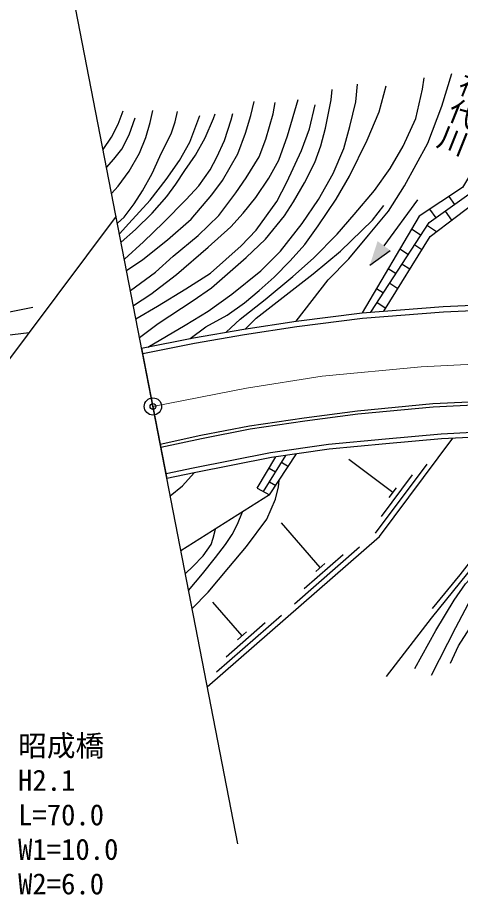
# Model space of a CAD drawing. Units: millimetres at full size, sheet at 1:1000; details may follow other scales. Extents: x 40000 to 680000, y 20000 to 380000.
# Drawn here: x 464391 to 502903, y 241354 to 318319 of the extents above; entities that cross this region are included whole.
import ezdxf
from ezdxf.enums import TextEntityAlignment as Align

# ---------------------------------------------------------------- set-up
doc = ezdxf.new("R2010")
doc.units = ezdxf.units.MM
doc.header["$LTSCALE"] = 1000
doc.header["$PDMODE"] = 32
doc.header["$PDSIZE"] = 500
doc.linetypes.add('CHAIN', pattern=[18.5, 12, -1.5, 3.5, -1.5])
for name, color, linetype, lineweight in [('M-BGD', 7, 'Continuous', 25), ('M-BMK', 2, 'CHAIN', 13), ('M-BMK-OTRS', 5, 'Continuous', 25), ('M-BMK-SRVR', 3, 'Continuous', 25), ('M-STR-HTXT', 7, 'Continuous', 13), ('M-STR-STR1', 1, 'Continuous', 25)]:
    doc.layers.add(name, color=color, linetype=linetype, lineweight=lineweight)
doc.layers.add('M-BMK-HTXT', color=7, linetype='Continuous')
doc.layers.add('M-OTRS', color=6, linetype='Continuous')
doc.styles.add('@ＭＳ ゴシック', font='')
doc.styles.add('ＭＳ ゴシック', font='')
doc.styles.get('@ＭＳ ゴシック').set_extended_font_data('@MS Gothic')
doc.styles.get('ＭＳ ゴシック').set_extended_font_data('MS Gothic')

msp = doc.modelspace()

# ---------------------------------------------------------------- hatches: boundary and pattern name
at = {"layer": 'M-BGD'}
msp.add_hatch(color=256, dxfattribs=at).paths.add_polyline_path([(495706, 298901), (495032, 296819), (496813, 298090)])

# ---------------------------------------------------------------- linework, layer by layer
for p, q in [((499178, 302480), (496260, 298496)), ((501902, 302781), (502400, 302088)), ((500233, 301677), (500776, 300921)), ((501588, 301505), (502145, 300730)), ((500042, 300263), (500838, 299743)), ((498663, 299969), (499495, 299426)), ((495032, 296819), (496813, 298090)), ((495032, 296819), (496813, 298090)), ((497645, 298245), (498402, 297751)), ((498949, 298588), (499569, 298183)), ((496628, 296521), (497308, 296076)), ((497855, 296914), (498516, 296482)), ((495610, 294797), (496215, 294402)), ((496762, 295239), (497463, 294781)), ((495668, 293564), (496410, 293080)), ((485776, 277140), (487710, 280271)), ((486310, 276853), (488660, 280411)), ((485241, 277428), (486865, 280146)), ((487353, 279692), (487944, 279327)), ((497042, 277051), (493210, 279922)), ((495514, 273511), (500011, 279513)), ((486286, 279176), (486827, 278842)), ((486301, 277991), (486841, 277657)), ((496053, 274981), (498751, 278582)), ((485241, 277428), (486310, 276853)), ((496727, 276631), (497357, 277471)), ((486310, 276853), (478598, 271972)), ((490723, 270536), (487348, 274407)), ((488488, 267393), (494141, 272322)), ((489323, 268718), (492715, 271675)), ((490328, 270191), (491119, 270881)), ((483919, 264603), (481375, 267521)), ((481683, 261461), (487337, 266389)), ((482518, 262786), (485910, 265743)), ((483523, 264258), (484314, 264948))]:
    msp.add_line(p, q, dxfattribs=at)
for points in [[(488621, 291954), (491404, 295532), (493211, 297370), (494914, 299414), (496664, 301502), (498052, 303703), (500078, 307407), (501297, 310626), (502170, 313477)], [(496248, 292818), (500269, 299314), (504874, 302788), (507213, 308205), (507139, 313489)], [(475702, 289695), (478966, 291588), (480975, 292824), (483035, 294282), (485552, 296324), (487258, 298043), (489135, 300426), (490573, 302523), (491834, 304766), (492761, 306939), (493297, 308871), (493813, 311013), (493948, 312535)], [(482528, 290995), (483754, 292126), (485916, 293825), (488334, 295839), (490118, 297420), (492176, 299521), (493656, 301213), (495435, 303308), (496786, 305201), (497923, 307169), (499025, 309573), (499619, 312118), (499760, 313099)], [(474993, 290541), (476623, 291729), (479673, 293752), (481242, 294834), (484276, 297482), (485958, 299074), (487599, 301098), (488391, 302306), (489350, 303956), (490237, 305733), (490756, 307191), (491166, 308715), (491663, 311173), (491760, 312077)], [(479384, 290445), (480773, 291447), (482616, 292478), (484118, 293545), (485395, 294610), (486709, 295777), (488103, 297186), (489368, 298604), (490523, 300245), (492113, 302545), (493274, 304547), (494803, 307678), (495838, 310151), (496463, 312413)], [(473864, 296358), (475267, 297301), (477412, 299010), (479476, 300821), (481293, 302918), (482205, 304174), (483536, 306478), (484215, 308289), (484677, 309831), (484956, 311047)], [(474205, 294602), (476375, 296192), (477930, 297605), (480094, 299386), (481879, 301133), (483378, 303087), (484267, 304395), (485390, 306221), (485968, 307754), (486608, 309965), (486788, 310953)], [(474456, 293306), (475972, 294299), (478198, 296016), (480961, 298378), (482925, 300139), (484004, 301331), (485107, 302699), (486247, 304379), (487107, 305930), (487859, 308047), (488785, 311203)], [(471826, 306853), (472557, 307950), (473131, 309078), (473567, 310220)], [(472564, 303056), (473121, 303669), (474089, 304969), (474999, 306552), (475536, 307896), (475916, 309202), (476163, 310258)], [(474678, 292162), (476563, 293261), (479030, 294744), (481178, 296132), (483828, 298490), (485132, 299854), (486930, 302355), (487799, 304029), (489072, 306785), (489784, 308656), (490285, 310747)], [(472130, 305291), (472764, 306017), (473467, 306907), (474094, 308139), (474606, 309612)], [(473067, 300463), (473662, 300997), (474519, 302135), (475244, 303279), (476083, 304776), (476747, 306245), (477770, 308322), (478101, 309265), (478305, 310161)], [(473248, 299532), (474073, 300426), (475906, 302453), (477315, 304258), (478456, 305913), (479372, 307512), (480241, 309818)], [(473387, 298815), (474636, 299922), (476081, 301337), (477374, 302767), (478146, 303850), (478948, 305027), (479858, 306373), (480715, 307891), (481441, 309549), (481559, 309954)], [(473672, 297345), (475336, 298829), (477068, 300508), (479045, 302515), (480142, 303719), (481144, 305094), (481723, 306198), (482375, 307646), (482952, 309449), (483108, 309987)], [(507213, 308205), (506133, 308672), (503080, 303561), (499311, 301067), (494352, 292665)], [(495121, 292727), (500203, 300509), (504049, 303273), (506673, 308439)], [(409021, 304327), (411473, 303534), (413716, 303085), (416604, 302580), (419499, 302081), (423560, 301334), (427184, 300357), (430046, 299445), (434050, 298157), (437420, 297364), (440788, 296382), (445068, 294808), (448687, 293539), (452460, 292677), (454842, 292263), (456907, 292031), (458955, 292020), (460876, 292261), (463678, 292745), (465703, 293171)], [(411415, 302737), (414555, 302138), (417197, 301689), (420596, 300980), (423991, 300060), (426570, 299358), (430746, 298181), (434690, 297163), (440521, 295370), (445557, 293494), (449115, 292136), (452250, 291270), (454460, 290882), (457718, 290593), (459424, 290514), (461847, 290593), (463934, 290780), (465390, 290968)], [(484215, 291282), (485142, 292199), (487227, 293829), (490113, 296065), (492492, 298040), (495266, 300716), (496243, 301994)], [(476794, 281262), (480324, 282026), (484568, 282848), (489331, 283557), (493963, 284154), (500512, 284782), (508706, 285175), (517516, 285136), (525747, 284689), (530293, 284130), (540471, 282264), (551404, 279898), (564839, 276550), (574174, 273774)], [(476847, 280991), (480379, 281756), (484614, 282576), (489369, 283284), (493994, 283881), (500531, 284507), (508712, 284900), (517508, 284860), (525723, 284414), (530251, 283858), (540417, 281994), (551342, 279629), (564766, 276285), (574153, 273493)], [(480889, 260171), (495862, 273225), (502264, 281770)], [(496469, 261064), (500401, 266148), (504181, 270811), (507207, 274867), (510208, 278334), (513561, 282150)], [(477667, 276764), (478737, 277643), (479736, 278773)], [(479566, 266982), (480954, 268380), (482776, 270523), (484290, 272349), (486066, 274725), (486833, 276477), (487088, 277560), (487134, 278100)], [(479266, 268530), (480468, 269973), (481603, 271393), (482469, 272542), (483045, 273407), (483508, 274309), (483956, 275363)], [(500475, 266968), (502895, 269896), (506632, 274716)], [(478979, 270007), (479631, 270619), (480528, 271553), (481216, 272536), (481399, 273077), (481603, 273874)], [(502058, 262219), (502759, 263728), (503724, 265265), (504933, 267254), (506350, 269430), (507282, 270855), (507711, 271526)], [(500408, 261175), (502517, 265331), (503891, 267889), (505109, 269801), (505744, 270728)], [(498959, 261755), (500761, 265060), (502358, 267686), (503342, 269120), (504178, 270000)]]:
    msp.add_lwpolyline(points, dxfattribs=at)
at = {"layer": 'M-BMK'}
msp.add_lwpolyline([(476159, 284533), (484291, 286126), (490883, 287162), (499491, 287989), (509612, 288505), (516962, 288429), (524659, 287990), (529553, 287549), (535738, 286754), (541791, 285678), (554267, 282916), (574442, 277408)], dxfattribs=at)
at = {"layer": 'M-BMK-OTRS'}
for p, q in [((483540, 246512), (469146, 320662)), ((472950, 301067), (428250, 241354))]:
    msp.add_line(p, q, dxfattribs=at)
at = {"layer": 'M-BMK-SRVR'}
msp.add_circle((476159, 284533), 750, dxfattribs=at)
at = {"layer": 'M-OTRS'}
msp.add_point((476159, 284533), dxfattribs=at)
at = {"layer": 'M-STR-STR1'}
msp.add_line((475178, 289588), (477379, 278267), dxfattribs=at)
for points in [[(475178, 289588), (479694, 290508), (484055, 291257), (488621, 291954), (494352, 292665), (501419, 293235), (506539, 293464), (517604, 293412), (525987, 292653)], [(475268, 289124), (479781, 290044), (484130, 290791), (488685, 291486), (494400, 292195), (501448, 292763), (506549, 292991), (517581, 292939), (525943, 292182)], [(524989, 282070), (517498, 282461), (512804, 282581), (506699, 282402), (501230, 282130), (496385, 281685), (491431, 281237), (486395, 280491), (479654, 279175), (477300, 278670)], [(524950, 281661), (517482, 282050), (512805, 282169), (506715, 281991), (501259, 281720), (496423, 281275), (491479, 280829), (486465, 280086), (479736, 278773), (477379, 278267)]]:
    msp.add_lwpolyline(points, dxfattribs=at)

# ---------------------------------------------------------------- texts
at = {"layer": 'M-BMK-HTXT', "style": '@ＭＳ ゴシック'}
msp.add_text('神代川', height=1833, rotation=248.256, dxfattribs=at).set_placement((504548, 313477), align=Align.MIDDLE_LEFT)
at = {"layer": 'M-STR-HTXT', "style": 'ＭＳ ゴシック'}
for s, p in [('昭成橋', (464425, 253580)), ('H2.1', (464425, 250580)), ('L=70.0', (464425, 247580)), ('W1=10.0', (464425, 244580)), ('W2=6.0', (464425, 241580))]:
    msp.add_text(s, height=1833, dxfattribs=at).set_placement(p, align=Align.BOTTOM_LEFT)

doc.saveas('drawing.dxf')
